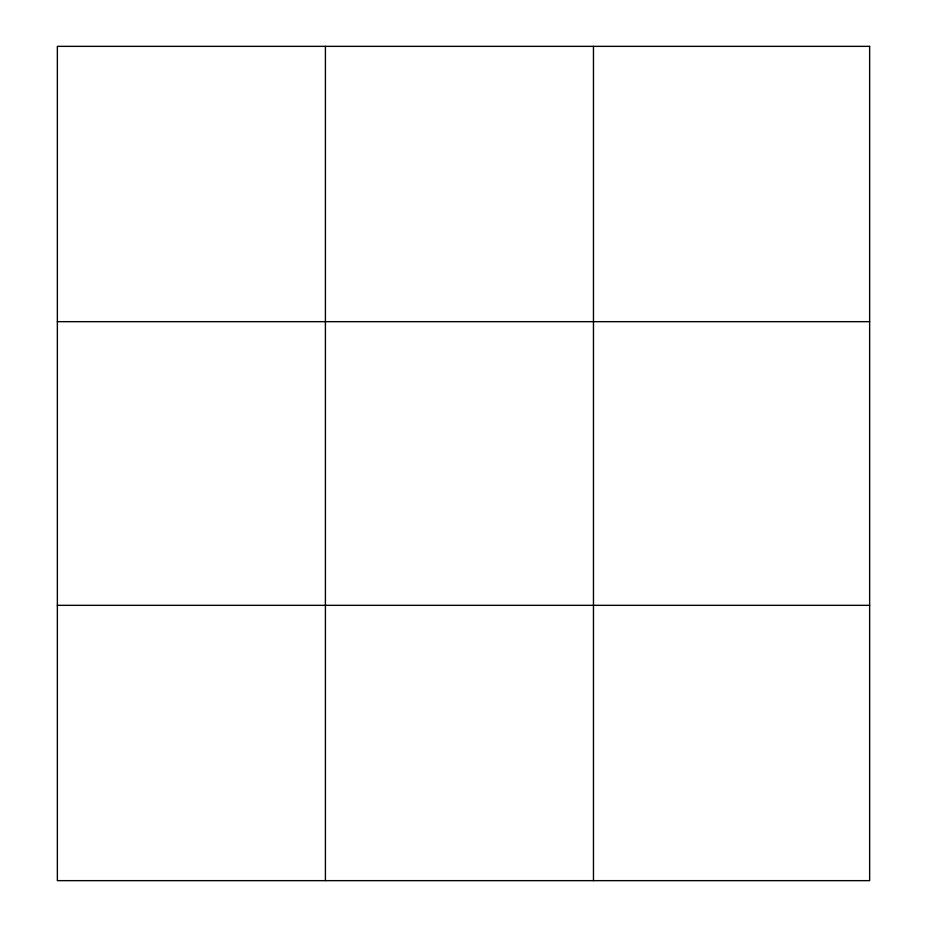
<?xml version="1.0" encoding="UTF-8"?>
<svg xmlns="http://www.w3.org/2000/svg" width="927" height="927" viewBox="0 0 927 927"><rect width="100%" height="100%" fill="white"/><g stroke="black" fill="none" stroke-linecap="round" stroke-linejoin="round"><path stroke-width="1.39" d="M325.412 880.65L325.412 46.35M593.465 880.65L593.465 46.35M57.358 321.669L869.642 321.669M57.358 605.331L869.642 605.331M869.642 46.35L869.642 880.65L57.358 880.65L57.358 46.35L869.642 46.35"/></g></svg>
